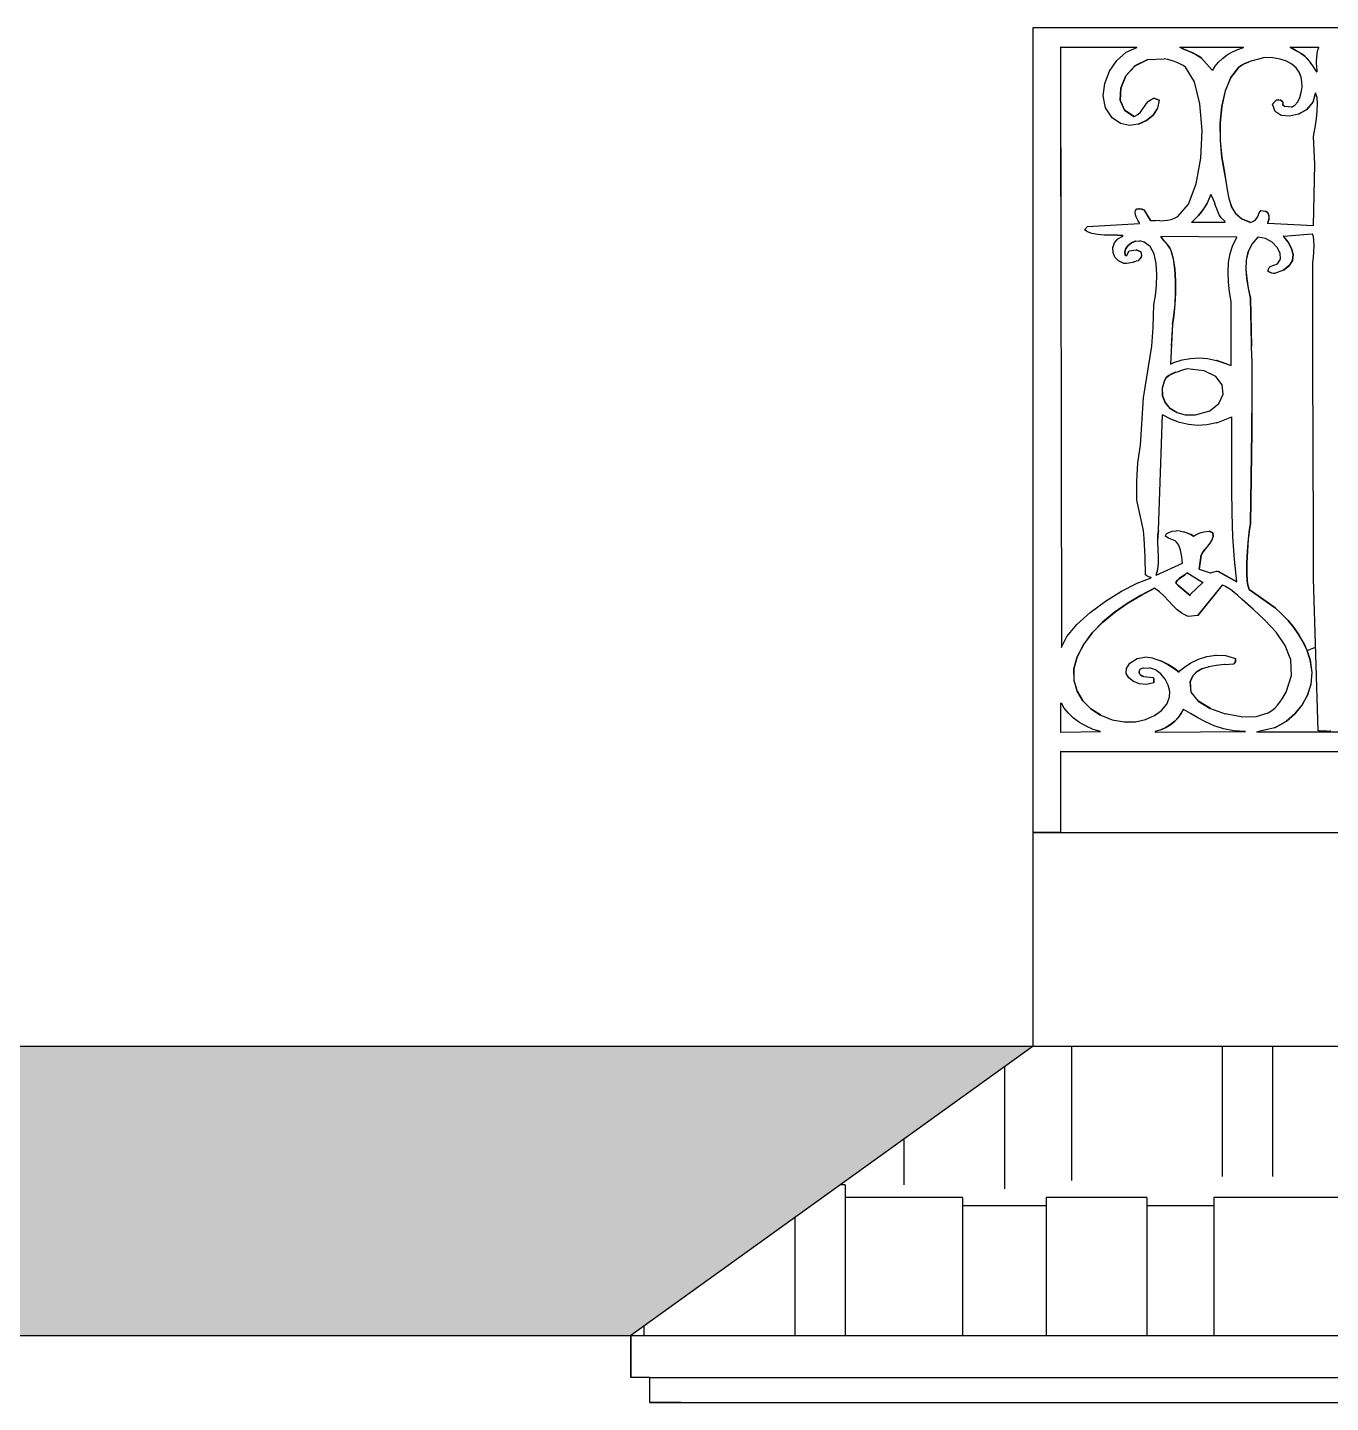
# Model space of a CAD drawing. Header units: inches. Extents: x 3672 to 10975, y -27382 to -746.
# Drawn here: x 4827.33 to 4866.19, y -27015.6 to -26974.6 of the extents above; entities that cross this region are included whole.
import ezdxf

# ---------------------------------------------------------------- set-up
doc = ezdxf.new("R2010")
doc.units = ezdxf.units.IN
doc.header["$LTSCALE"] = 17
doc.header["$MEASUREMENT"] = 0
doc.layers.add('25 BOT BAR', color=12, linetype='Continuous', lineweight=25)
pattern_1 = [(180, (-10473.291, -5697.4846), (-12.75, -6), [3, -2.5, 3.5, -1.5, 4.5, -2]), (180, (-10476.291, -5697.7346), (-12.75, -6), [2.5, -9.5, 2, -3]), (180, (-10482.291, -5697.1096), (-12.75, -6), [1.5, -15.5]), (270, (-10473.291, -5697.4846), (4.25, -6), [5.75, -18.25]), (270, (-10476.291, -5697.4846), (4.25, -6), [5.625, -18.375]), (270, (-10478.791, -5697.4846), (4.25, -6), [5.25, -18.75]), (270, (-10482.291, -5697.1096), (4.25, -6), [5.75, -18.25]), (270, (-10483.791, -5697.1096), (4.25, -6), [5.75, -18.25]), (270, (-10488.291, -5697.4846), (4.25, -6), [5.5, -18.5])]

# ---------------------------------------------------------------- blocks, each defined once
blk = doc.blocks.new('A$Ce488fd43')
for p, q in [((0, 24), (58.463, 24)), ((0, 0), (0, 24)), ((0.821, 23.414), (0.817, 23.414)), ((0.817, 23.414), (0.817, 23.407)), ((0.821, 23.407), (0.817, 23.407)), ((0.817, 23.407), (0.838, 5.511)), ((0.821, 23.414), (3.086, 23.414)), ((0.821, 23.407), (0.821, 23.414)), ((3.086, 23.407), (0.821, 23.407)), ((0.832, 14.5), (0.821, 23.407)), ((2.774, 23.263), (3.086, 23.4)), ((3.086, 23.407), (3.086, 23.414)), ((3.086, 23.4), (3.086, 23.407)), ((4.373, 23.414), (4.388, 23.407)), ((4.377, 23.414), (4.373, 23.414)), ((4.392, 23.407), (4.377, 23.414)), ((4.377, 23.414), (6.274, 23.414)), ((4.392, 23.407), (4.388, 23.407)), ((4.388, 23.407), (4.466, 23.368)), ((4.47, 23.368), (4.392, 23.407)), ((6.274, 23.407), (4.392, 23.407)), ((6.107, 23.349), (6.274, 23.4)), ((6.274, 23.407), (6.274, 23.414)), ((6.274, 23.4), (6.274, 23.407)), ((7.664, 23.414), (7.85, 23.309)), ((7.668, 23.414), (7.664, 23.414)), ((7.681, 23.407), (7.668, 23.414)), ((7.668, 23.414), (8.522, 23.414)), ((8.519, 23.407), (7.681, 23.407)), ((7.854, 23.309), (7.681, 23.407)), ((8.487, 23.329), (8.519, 23.407)), ((8.519, 23.407), (8.522, 23.414)), ((2.278, 22.697), (2.498, 23.018)), ((2.498, 23.018), (2.774, 23.263)), ((3.418, 23.047), (3.033, 22.859)), ((3.037, 22.859), (3.422, 23.047)), ((3.422, 23.047), (3.418, 23.047)), ((3.422, 23.047), (3.903, 23.063)), ((4.012, 23.042), (3.903, 23.063)), ((4.117, 23.017), (4.012, 23.042)), ((4.216, 22.986), (4.117, 23.017)), ((4.309, 22.951), (4.216, 22.986)), ((4.466, 23.368), (4.562, 23.326)), ((4.47, 23.368), (4.466, 23.368)), ((4.566, 23.326), (4.47, 23.368)), ((4.562, 23.326), (4.659, 23.286)), ((4.566, 23.326), (4.562, 23.326)), ((4.663, 23.286), (4.566, 23.326)), ((4.659, 23.286), (4.755, 23.244)), ((4.663, 23.286), (4.659, 23.286)), ((4.759, 23.244), (4.663, 23.286)), ((4.755, 23.244), (4.847, 23.2)), ((4.759, 23.244), (4.755, 23.244)), ((4.851, 23.2), (4.759, 23.244)), ((4.847, 23.2), (4.932, 23.15)), ((4.851, 23.2), (4.847, 23.2)), ((4.936, 23.15), (4.851, 23.2)), ((4.932, 23.15), (5.007, 23.092)), ((4.936, 23.15), (4.932, 23.15)), ((5.011, 23.092), (4.936, 23.15)), ((5.007, 23.092), (5.334, 22.726)), ((5.011, 23.092), (5.007, 23.092)), ((5.338, 22.726), (5.011, 23.092)), ((5.424, 22.847), (5.523, 22.966)), ((5.523, 22.966), (5.646, 23.08)), ((5.646, 23.08), (5.788, 23.185)), ((5.788, 23.185), (5.943, 23.276)), ((5.943, 23.276), (6.107, 23.349)), ((6.414, 22.97), (6.311, 22.929)), ((6.315, 22.929), (6.418, 22.97)), ((6.418, 22.97), (6.414, 22.97)), ((6.523, 23.004), (6.418, 22.97)), ((6.527, 23.004), (6.523, 23.004)), ((6.761, 23.069), (6.527, 23.004)), ((6.765, 23.069), (6.761, 23.069)), ((6.887, 23.107), (6.765, 23.069)), ((7.143, 23.098), (6.887, 23.107)), ((7.367, 23.061), (7.143, 23.098)), ((7.557, 22.998), (7.367, 23.061)), ((7.714, 22.911), (7.557, 22.998)), ((7.85, 23.309), (7.989, 23.222)), ((7.854, 23.309), (7.85, 23.309)), ((7.993, 23.222), (7.854, 23.309)), ((7.989, 23.222), (8.096, 23.141)), ((7.993, 23.222), (7.989, 23.222)), ((8.1, 23.141), (7.993, 23.222)), ((8.096, 23.141), (8.182, 23.057)), ((8.1, 23.141), (8.096, 23.141)), ((8.186, 23.057), (8.1, 23.141)), ((8.182, 23.057), (8.263, 22.957)), ((8.186, 23.057), (8.182, 23.057)), ((8.267, 22.957), (8.186, 23.057)), ((8.451, 22.998), (8.455, 23.116)), ((8.453, 22.881), (8.451, 22.998)), ((8.455, 23.116), (8.466, 23.228)), ((8.466, 23.228), (8.487, 23.329)), ((2.134, 22.334), (2.278, 22.697)), ((2.759, 22.555), (2.608, 22.195)), ((2.612, 22.195), (2.763, 22.555)), ((3.033, 22.859), (2.759, 22.555)), ((2.763, 22.555), (2.759, 22.555)), ((2.763, 22.555), (3.037, 22.859)), ((3.037, 22.859), (3.033, 22.859)), ((4.394, 22.911), (4.309, 22.951)), ((4.471, 22.865), (4.394, 22.911)), ((4.537, 22.814), (4.471, 22.865)), ((4.809, 22.381), (4.537, 22.814)), ((5.338, 22.726), (5.334, 22.726)), ((5.354, 22.726), (5.338, 22.726)), ((5.354, 22.726), (5.424, 22.847)), ((6.131, 22.814), (5.893, 22.51)), ((5.897, 22.51), (6.135, 22.814)), ((6.217, 22.879), (6.131, 22.814)), ((6.135, 22.814), (6.131, 22.814)), ((6.135, 22.814), (6.221, 22.879)), ((6.311, 22.929), (6.217, 22.879)), ((6.221, 22.879), (6.217, 22.879)), ((6.221, 22.879), (6.315, 22.929)), ((6.315, 22.929), (6.311, 22.929)), ((7.839, 22.801), (7.714, 22.911)), ((7.931, 22.671), (7.839, 22.801)), ((7.991, 22.521), (7.931, 22.671)), ((8.263, 22.957), (8.351, 22.831)), ((8.267, 22.957), (8.263, 22.957)), ((8.355, 22.831), (8.267, 22.957)), ((8.351, 22.831), (8.461, 22.668)), ((8.355, 22.831), (8.351, 22.831)), ((8.46, 22.674), (8.355, 22.831)), ((8.453, 22.881), (8.46, 22.674)), ((8.461, 22.668), (8.46, 22.674)), ((2.085, 21.959), (2.134, 22.334)), ((2.608, 22.195), (2.591, 21.835)), ((2.595, 21.835), (2.612, 22.195)), ((2.612, 22.195), (2.608, 22.195)), ((4.973, 21.722), (4.809, 22.381)), ((5.893, 22.51), (5.726, 22.111)), ((5.73, 22.111), (5.897, 22.51)), ((5.897, 22.51), (5.893, 22.51)), ((8.016, 22.377), (7.991, 22.521)), ((7.996, 22.065), (8.017, 22.222)), ((8.017, 22.222), (8.016, 22.377)), ((2.151, 21.606), (2.085, 21.959)), ((2.591, 21.835), (2.719, 21.534)), ((2.595, 21.835), (2.591, 21.835)), ((2.723, 21.534), (2.595, 21.835)), ((3.371, 21.729), (3.441, 21.804)), ((3.441, 21.804), (3.535, 21.863)), ((3.535, 21.863), (3.597, 21.892)), ((3.601, 21.892), (3.597, 21.892)), ((3.597, 21.892), (3.599, 21.891)), ((3.601, 21.892), (3.599, 21.891)), ((3.599, 21.891), (3.76, 21.833)), ((3.76, 21.833), (3.601, 21.892)), ((3.76, 21.833), (3.708, 21.598)), ((3.712, 21.598), (3.764, 21.833)), ((3.764, 21.833), (3.76, 21.833)), ((5.726, 22.111), (5.622, 21.646)), ((5.626, 21.646), (5.73, 22.111)), ((5.73, 22.111), (5.726, 22.111)), ((7.132, 21.716), (7.255, 21.848)), ((7.259, 21.848), (7.255, 21.848)), ((7.259, 21.848), (7.317, 21.844)), ((7.321, 21.844), (7.317, 21.844)), ((7.321, 21.844), (7.367, 21.834)), ((7.367, 21.834), (7.405, 21.818)), ((7.371, 21.834), (7.367, 21.834)), ((7.409, 21.818), (7.371, 21.834)), ((7.405, 21.818), (7.43, 21.797)), ((7.409, 21.818), (7.405, 21.818)), ((7.434, 21.797), (7.409, 21.818)), ((7.43, 21.797), (7.444, 21.771)), ((7.434, 21.797), (7.43, 21.797)), ((7.448, 21.771), (7.434, 21.797)), ((7.447, 21.739), (7.439, 21.702)), ((7.443, 21.702), (7.451, 21.739)), ((7.444, 21.771), (7.447, 21.739)), ((7.448, 21.771), (7.444, 21.771)), ((7.451, 21.739), (7.447, 21.739)), ((7.451, 21.739), (7.448, 21.771)), ((7.807, 21.689), (7.89, 21.788)), ((7.89, 21.788), (7.954, 21.917)), ((7.954, 21.917), (7.996, 22.065)), ((8.341, 21.774), (8.158, 21.56)), ((8.162, 21.56), (8.345, 21.774)), ((8.42, 22.053), (8.341, 21.774)), ((8.345, 21.774), (8.341, 21.774)), ((8.345, 21.774), (8.422, 22.046)), ((8.422, 22.046), (8.42, 22.053)), ((8.465, 21.909), (8.422, 22.046)), ((8.479, 21.722), (8.465, 21.909)), ((2.35, 21.306), (2.151, 21.606)), ((2.719, 21.534), (3.004, 21.35)), ((2.723, 21.534), (2.719, 21.534)), ((3.006, 21.351), (2.723, 21.534)), ((3.004, 21.35), (3.006, 21.351)), ((3.006, 21.351), (3.116, 21.407)), ((3.116, 21.407), (3.198, 21.479)), ((3.198, 21.479), (3.261, 21.561)), ((3.261, 21.561), (3.315, 21.647)), ((3.315, 21.647), (3.371, 21.729)), ((3.573, 21.389), (3.374, 21.223)), ((3.378, 21.223), (3.577, 21.389)), ((3.708, 21.598), (3.573, 21.389)), ((3.577, 21.389), (3.573, 21.389)), ((3.577, 21.389), (3.712, 21.598)), ((3.712, 21.598), (3.708, 21.598)), ((5.034, 20.933), (4.973, 21.722)), ((5.622, 21.646), (5.575, 21.143)), ((5.579, 21.143), (5.626, 21.646)), ((5.626, 21.646), (5.622, 21.646)), ((7.213, 21.497), (7.132, 21.716)), ((7.398, 21.38), (7.213, 21.497)), ((7.645, 21.356), (7.398, 21.38)), ((7.439, 21.702), (7.5, 21.643)), ((7.443, 21.702), (7.439, 21.702)), ((7.504, 21.643), (7.443, 21.702)), ((7.504, 21.643), (7.5, 21.643)), ((7.705, 21.628), (7.504, 21.643)), ((7.648, 21.356), (7.645, 21.356)), ((7.912, 21.418), (7.648, 21.356)), ((7.705, 21.628), (7.807, 21.689)), ((8.158, 21.56), (7.912, 21.418)), ((7.916, 21.418), (7.912, 21.418)), ((7.916, 21.418), (8.162, 21.56)), ((8.162, 21.56), (8.158, 21.56)), ((8.446, 21.288), (8.471, 21.509)), ((8.471, 21.509), (8.479, 21.722)), ((2.6, 21.141), (2.35, 21.306)), ((2.867, 21.083), (2.6, 21.141)), ((2.871, 21.083), (2.867, 21.083)), ((2.87, 21.083), (2.871, 21.083)), ((3.132, 21.115), (2.871, 21.083)), ((3.374, 21.223), (3.132, 21.115)), ((3.136, 21.115), (3.132, 21.115)), ((3.136, 21.115), (3.378, 21.223)), ((3.378, 21.223), (3.374, 21.223)), ((4.994, 20.107), (5.034, 20.933)), ((5.575, 21.143), (5.578, 20.629)), ((5.579, 21.143), (5.575, 21.143)), ((5.582, 20.629), (5.579, 21.143)), ((8.358, 20.75), (8.415, 21.076)), ((8.415, 21.076), (8.446, 21.288)), ((5.578, 20.629), (5.622, 20.132)), ((5.582, 20.629), (5.578, 20.629)), ((5.626, 20.132), (5.582, 20.629)), ((8.399, 19.93), (8.358, 20.75)), ((4.858, 19.341), (4.994, 20.107)), ((5.622, 20.132), (5.702, 19.682)), ((5.626, 20.132), (5.622, 20.132)), ((5.706, 19.682), (5.626, 20.132)), ((5.702, 19.682), (5.749, 19.423)), ((5.706, 19.682), (5.702, 19.682)), ((5.753, 19.423), (5.706, 19.682)), ((8.358, 18.086), (8.399, 19.93)), ((4.63, 18.728), (4.858, 19.341)), ((5.749, 19.423), (5.788, 19.159)), ((5.753, 19.423), (5.749, 19.423)), ((5.792, 19.159), (5.753, 19.423)), ((5.181, 18.747), (5.245, 18.88)), ((5.241, 18.88), (5.207, 18.809)), ((5.269, 18.956), (5.241, 18.88)), ((5.245, 18.88), (5.241, 18.88)), ((5.245, 18.88), (5.295, 19.019)), ((5.293, 19.023), (5.269, 18.956)), ((5.295, 19.019), (5.269, 18.956)), ((5.295, 19.019), (5.293, 19.023)), ((5.361, 18.909), (5.295, 19.019)), ((5.41, 18.789), (5.361, 18.909)), ((5.788, 19.159), (5.837, 18.901)), ((5.792, 19.159), (5.788, 19.159)), ((5.841, 18.901), (5.792, 19.159)), ((5.837, 18.901), (5.913, 18.662)), ((5.841, 18.901), (5.837, 18.901)), ((5.917, 18.662), (5.841, 18.901)), ((3.041, 18.48), (3.052, 18.541)), ((3.048, 18.417), (3.041, 18.48)), ((3.052, 18.541), (3.086, 18.598)), ((3.086, 18.598), (3.11, 18.598)), ((3.11, 18.598), (3.153, 18.597)), ((3.157, 18.597), (3.153, 18.597)), ((3.157, 18.597), (3.189, 18.594)), ((3.193, 18.594), (3.189, 18.594)), ((3.193, 18.594), (3.217, 18.59)), ((3.221, 18.59), (3.217, 18.59)), ((3.221, 18.59), (3.241, 18.584)), ((3.244, 18.584), (3.241, 18.584)), ((3.244, 18.584), (3.262, 18.576)), ((3.262, 18.576), (3.285, 18.566)), ((3.266, 18.576), (3.262, 18.576)), ((3.289, 18.566), (3.266, 18.576)), ((3.285, 18.566), (3.311, 18.554)), ((3.289, 18.566), (3.285, 18.566)), ((3.315, 18.554), (3.289, 18.566)), ((3.311, 18.554), (3.495, 18.247)), ((3.315, 18.554), (3.311, 18.554)), ((3.499, 18.247), (3.315, 18.554)), ((4.312, 18.364), (4.63, 18.728)), ((5.017, 18.508), (4.925, 18.397)), ((4.929, 18.397), (5.021, 18.508)), ((5.102, 18.624), (5.017, 18.508)), ((5.021, 18.508), (5.017, 18.508)), ((5.021, 18.508), (5.106, 18.624)), ((5.177, 18.747), (5.102, 18.624)), ((5.106, 18.624), (5.102, 18.624)), ((5.106, 18.624), (5.181, 18.747)), ((5.207, 18.809), (5.177, 18.747)), ((5.181, 18.747), (5.177, 18.747)), ((5.207, 18.809), (5.181, 18.747)), ((5.451, 18.666), (5.41, 18.789)), ((5.491, 18.545), (5.451, 18.666)), ((5.54, 18.43), (5.491, 18.545)), ((5.913, 18.662), (6.034, 18.455)), ((5.917, 18.662), (5.913, 18.662)), ((6.038, 18.455), (5.917, 18.662)), ((6.034, 18.455), (6.217, 18.293)), ((6.038, 18.455), (6.034, 18.455)), ((6.221, 18.293), (6.038, 18.455)), ((6.716, 18.418), (6.743, 18.477)), ((6.743, 18.477), (6.785, 18.54)), ((6.789, 18.54), (6.785, 18.54)), ((6.789, 18.54), (6.928, 18.525)), ((6.928, 18.525), (6.979, 18.49)), ((6.932, 18.525), (6.928, 18.525)), ((6.983, 18.49), (6.932, 18.525)), ((6.979, 18.49), (7.011, 18.445)), ((6.983, 18.49), (6.979, 18.49)), ((7.015, 18.445), (6.983, 18.49)), ((1.533, 17.969), (1.614, 18.071)), ((1.614, 18.071), (3.168, 18.159)), ((3.069, 18.354), (3.048, 18.417)), ((3.099, 18.292), (3.069, 18.354)), ((3.133, 18.231), (3.099, 18.292)), ((3.168, 18.174), (3.133, 18.231)), ((3.168, 18.159), (3.168, 18.174)), ((3.499, 18.247), (3.495, 18.247)), ((3.499, 18.247), (3.644, 18.241)), ((3.648, 18.241), (3.644, 18.241)), ((3.777, 18.24), (3.648, 18.241)), ((3.777, 18.24), (3.897, 18.244)), ((3.897, 18.244), (4.008, 18.256)), ((4.008, 18.256), (4.112, 18.279)), ((4.112, 18.279), (4.212, 18.314)), ((4.212, 18.314), (4.312, 18.364)), ((4.825, 18.291), (4.721, 18.188)), ((4.725, 18.188), (4.721, 18.188)), ((4.725, 18.188), (4.829, 18.291)), ((5.722, 18.188), (4.725, 18.188)), ((4.925, 18.397), (4.825, 18.291)), ((4.829, 18.291), (4.825, 18.291)), ((4.829, 18.291), (4.929, 18.397)), ((4.929, 18.397), (4.925, 18.397)), ((5.607, 18.324), (5.54, 18.43)), ((5.702, 18.232), (5.607, 18.324)), ((5.722, 18.188), (5.702, 18.232)), ((6.217, 18.293), (6.478, 18.188)), ((6.221, 18.293), (6.217, 18.293)), ((6.48, 18.189), (6.221, 18.293)), ((6.478, 18.188), (6.48, 18.189)), ((6.48, 18.189), (6.573, 18.225)), ((6.573, 18.225), (6.634, 18.267)), ((6.634, 18.267), (6.672, 18.313)), ((6.672, 18.313), (6.696, 18.364)), ((6.696, 18.364), (6.716, 18.418)), ((7.008, 18.214), (6.989, 18.159)), ((6.993, 18.159), (6.989, 18.159)), ((6.993, 18.159), (7.012, 18.214)), ((8.358, 18.086), (6.993, 18.159)), ((7.023, 18.273), (7.008, 18.214)), ((7.012, 18.214), (7.008, 18.214)), ((7.011, 18.445), (7.027, 18.391)), ((7.015, 18.445), (7.011, 18.445)), ((7.012, 18.214), (7.027, 18.273)), ((7.031, 18.391), (7.015, 18.445)), ((7.03, 18.333), (7.023, 18.273)), ((7.027, 18.273), (7.023, 18.273)), ((7.027, 18.391), (7.03, 18.333)), ((7.031, 18.391), (7.027, 18.391)), ((7.027, 18.273), (7.034, 18.333)), ((7.034, 18.333), (7.03, 18.333)), ((7.034, 18.333), (7.031, 18.391)), ((1.615, 17.904), (1.533, 17.969)), ((1.749, 17.859), (1.615, 17.904)), ((1.92, 17.829), (1.749, 17.859)), ((2.113, 17.812), (1.92, 17.829)), ((2.314, 17.805), (2.113, 17.812)), ((2.507, 17.805), (2.314, 17.805)), ((2.419, 17.578), (2.52, 17.696)), ((2.511, 17.805), (2.507, 17.805)), ((2.511, 17.805), (2.677, 17.808)), ((2.52, 17.696), (2.677, 17.778)), ((2.677, 17.778), (2.677, 17.808)), ((3.049, 17.626), (3.175, 17.637)), ((3.311, 17.603), (3.175, 17.637)), ((3.801, 17.764), (3.843, 17.707)), ((3.805, 17.764), (3.801, 17.764)), ((3.847, 17.707), (3.805, 17.764)), ((6.07, 17.749), (3.805, 17.764)), ((3.843, 17.707), (3.89, 17.652)), ((3.847, 17.707), (3.843, 17.707)), ((3.894, 17.652), (3.847, 17.707)), ((3.89, 17.652), (3.939, 17.598)), ((3.894, 17.652), (3.89, 17.652)), ((3.943, 17.598), (3.894, 17.652)), ((5.951, 17.514), (6.07, 17.735)), ((6.07, 17.735), (6.07, 17.749)), ((6.703, 17.749), (6.524, 17.542)), ((6.528, 17.542), (6.707, 17.749)), ((6.707, 17.749), (6.703, 17.749)), ((6.928, 17.708), (6.707, 17.749)), ((7.126, 17.597), (6.928, 17.708)), ((7.463, 17.778), (7.459, 17.778)), ((7.459, 17.778), (7.602, 17.597)), ((7.463, 17.778), (8.318, 17.852)), ((7.606, 17.597), (7.463, 17.778)), ((8.356, 17.777), (8.318, 17.852)), ((8.374, 17.649), (8.356, 17.777)), ((8.375, 17.487), (8.374, 17.649)), ((2.373, 17.438), (2.419, 17.578)), ((2.38, 17.292), (2.373, 17.438)), ((2.438, 17.153), (2.38, 17.292)), ((2.762, 17.411), (2.729, 17.309)), ((2.729, 17.309), (2.738, 17.208)), ((2.733, 17.309), (2.729, 17.309)), ((2.733, 17.309), (2.766, 17.411)), ((2.742, 17.208), (2.733, 17.309)), ((2.831, 17.504), (2.762, 17.411)), ((2.766, 17.411), (2.762, 17.411)), ((2.766, 17.411), (2.835, 17.504)), ((2.78, 17.194), (2.861, 17.339)), ((2.928, 17.578), (2.831, 17.504)), ((2.835, 17.504), (2.831, 17.504)), ((2.835, 17.504), (2.932, 17.578)), ((2.861, 17.339), (3.065, 17.369)), ((3.045, 17.626), (2.928, 17.578)), ((2.932, 17.578), (2.928, 17.578)), ((2.932, 17.578), (3.049, 17.626)), ((3.049, 17.626), (3.045, 17.626)), ((3.065, 17.369), (3.209, 17.31)), ((3.069, 17.369), (3.065, 17.369)), ((3.212, 17.31), (3.069, 17.369)), ((3.209, 17.31), (3.224, 17.258)), ((3.212, 17.31), (3.209, 17.31)), ((3.228, 17.258), (3.212, 17.31)), ((3.224, 17.258), (3.23, 17.215)), ((3.228, 17.258), (3.224, 17.258)), ((3.234, 17.215), (3.228, 17.258)), ((3.491, 17.472), (3.311, 17.603)), ((3.607, 17.248), (3.491, 17.472)), ((3.669, 16.96), (3.607, 17.248)), ((3.939, 17.598), (3.989, 17.542)), ((3.943, 17.598), (3.939, 17.598)), ((3.992, 17.542), (3.943, 17.598)), ((3.989, 17.542), (4.035, 17.483)), ((3.992, 17.542), (3.989, 17.542)), ((4.039, 17.483), (3.992, 17.542)), ((4.035, 17.483), (4.075, 17.421)), ((4.039, 17.483), (4.035, 17.483)), ((4.079, 17.421), (4.039, 17.483)), ((4.075, 17.421), (4.108, 17.354)), ((4.079, 17.421), (4.075, 17.421)), ((4.112, 17.354), (4.079, 17.421)), ((4.108, 17.354), (4.176, 17.105)), ((4.112, 17.354), (4.108, 17.354)), ((4.18, 17.105), (4.112, 17.354)), ((5.827, 16.989), (5.872, 17.263)), ((5.872, 17.263), (5.951, 17.514)), ((6.411, 17.311), (6.354, 17.059)), ((6.358, 17.059), (6.415, 17.311)), ((6.524, 17.542), (6.411, 17.311)), ((6.415, 17.311), (6.411, 17.311)), ((6.415, 17.311), (6.528, 17.542)), ((6.528, 17.542), (6.524, 17.542)), ((7.278, 17.442), (7.126, 17.597)), ((7.368, 17.267), (7.278, 17.442)), ((7.375, 17.097), (7.368, 17.267)), ((7.606, 17.597), (7.602, 17.597)), ((7.602, 17.597), (7.702, 17.412)), ((7.706, 17.412), (7.606, 17.597)), ((7.706, 17.412), (7.702, 17.412)), ((7.702, 17.412), (7.748, 17.229)), ((7.752, 17.229), (7.706, 17.412)), ((7.748, 17.229), (7.73, 17.056)), ((7.734, 17.056), (7.752, 17.229)), ((7.752, 17.229), (7.748, 17.229)), ((8.355, 17.139), (8.367, 17.311)), ((8.367, 17.311), (8.375, 17.487)), ((2.545, 17.038), (2.438, 17.153)), ((2.698, 16.959), (2.545, 17.038)), ((2.702, 16.959), (2.698, 16.959)), ((2.782, 16.963), (2.702, 16.959)), ((2.742, 17.208), (2.738, 17.208)), ((2.78, 17.194), (2.742, 17.208)), ((2.742, 17.208), (2.779, 17.193)), ((2.779, 17.193), (2.78, 17.194)), ((2.786, 16.963), (2.782, 16.963)), ((2.851, 16.971), (2.786, 16.963)), ((2.855, 16.971), (2.851, 16.971)), ((2.91, 16.983), (2.855, 16.971)), ((2.914, 16.983), (2.91, 16.983)), ((2.962, 16.997), (2.914, 16.983)), ((2.966, 16.997), (2.962, 16.997)), ((3.012, 17.013), (2.966, 16.997)), ((3.016, 17.013), (3.012, 17.013)), ((3.066, 17.03), (3.016, 17.013)), ((3.07, 17.03), (3.066, 17.03)), ((3.127, 17.047), (3.07, 17.03)), ((3.164, 17.082), (3.127, 17.047)), ((3.131, 17.047), (3.127, 17.047)), ((3.131, 17.047), (3.168, 17.082)), ((3.194, 17.115), (3.164, 17.082)), ((3.168, 17.082), (3.164, 17.082)), ((3.168, 17.082), (3.198, 17.115)), ((3.215, 17.146), (3.194, 17.115)), ((3.198, 17.115), (3.194, 17.115)), ((3.198, 17.115), (3.219, 17.146)), ((3.227, 17.179), (3.215, 17.146)), ((3.219, 17.146), (3.215, 17.146)), ((3.219, 17.146), (3.231, 17.179)), ((3.23, 17.215), (3.227, 17.179)), ((3.231, 17.179), (3.227, 17.179)), ((3.234, 17.215), (3.23, 17.215)), ((3.231, 17.179), (3.234, 17.215)), ((3.689, 16.636), (3.669, 16.96)), ((4.176, 17.105), (4.22, 16.797)), ((4.18, 17.105), (4.176, 17.105)), ((4.224, 16.797), (4.18, 17.105)), ((5.812, 16.702), (5.827, 16.989)), ((6.354, 17.059), (6.343, 16.791)), ((6.347, 16.791), (6.358, 17.059)), ((6.358, 17.059), (6.354, 17.059)), ((7.022, 16.804), (7.03, 16.821)), ((7.03, 16.821), (7.041, 16.836)), ((7.041, 16.836), (7.054, 16.852)), ((7.054, 16.852), (7.071, 16.871)), ((7.071, 16.871), (7.282, 16.957)), ((7.282, 16.957), (7.375, 17.097)), ((7.638, 16.9), (7.463, 16.768)), ((7.467, 16.768), (7.642, 16.9)), ((7.73, 17.056), (7.638, 16.9)), ((7.642, 16.9), (7.638, 16.9)), ((7.642, 16.9), (7.734, 17.056)), ((7.734, 17.056), (7.73, 17.056)), ((8.338, 16.885), (8.343, 16.991)), ((8.338, 14.031), (8.338, 16.885)), ((8.343, 16.991), (8.355, 17.139)), ((3.676, 16.306), (3.689, 16.636)), ((4.22, 16.797), (4.241, 16.451)), ((4.224, 16.797), (4.22, 16.797)), ((4.245, 16.451), (4.224, 16.797)), ((4.241, 16.451), (4.242, 16.09)), ((4.245, 16.451), (4.241, 16.451)), ((4.246, 16.09), (4.245, 16.451)), ((5.824, 16.408), (5.812, 16.702)), ((5.856, 16.115), (5.824, 16.408)), ((6.347, 16.791), (6.343, 16.791)), ((6.343, 16.791), (6.367, 16.512)), ((6.371, 16.512), (6.347, 16.791)), ((6.371, 16.512), (6.367, 16.512)), ((6.367, 16.512), (6.415, 16.225)), ((6.419, 16.225), (6.371, 16.512)), ((7.01, 16.724), (7.012, 16.758)), ((7.034, 16.711), (7.01, 16.724)), ((7.012, 16.758), (7.016, 16.783)), ((7.016, 16.783), (7.022, 16.804)), ((7.054, 16.699), (7.034, 16.711)), ((7.074, 16.69), (7.054, 16.699)), ((7.096, 16.682), (7.074, 16.69)), ((7.121, 16.676), (7.096, 16.682)), ((7.153, 16.67), (7.121, 16.676)), ((7.194, 16.666), (7.153, 16.67)), ((7.198, 16.666), (7.194, 16.666)), ((7.463, 16.768), (7.198, 16.666)), ((7.467, 16.768), (7.463, 16.768)), ((3.597, 15.744), (3.642, 15.999)), ((3.642, 15.999), (3.676, 16.306)), ((4.242, 16.09), (4.226, 15.737)), ((4.23, 15.737), (4.246, 16.09)), ((4.246, 16.09), (4.242, 16.09)), ((5.906, 15.831), (5.856, 16.115)), ((6.415, 16.225), (6.478, 15.934)), ((6.419, 16.225), (6.415, 16.225)), ((6.482, 15.934), (6.419, 16.225)), ((3.576, 15.056), (3.597, 15.744)), ((4.226, 15.737), (4.194, 15.414)), ((4.198, 15.414), (4.23, 15.737)), ((4.23, 15.737), (4.226, 15.737)), ((5.906, 13.921), (5.906, 15.831)), ((6.478, 15.934), (6.508, 14.5)), ((6.482, 15.934), (6.478, 15.934)), ((6.519, 14.135), (6.482, 15.934)), ((4.194, 15.414), (4.149, 15.143)), ((4.153, 15.143), (4.198, 15.414)), ((4.198, 15.414), (4.194, 15.414)), ((3.538, 14.5), (3.576, 15.056)), ((4.153, 15.143), (4.095, 13.966)), ((4.149, 15.143), (4.117, 14.5)), ((4.153, 15.143), (4.149, 15.143)), ((3.284, 12.962), (3.538, 14.5)), ((4.095, 13.966), (4.192, 14.008)), ((4.192, 14.008), (4.441, 14.087)), ((4.441, 14.087), (4.688, 14.135)), ((4.688, 14.135), (4.938, 14.149)), ((4.942, 14.149), (4.938, 14.149)), ((4.942, 14.149), (4.94, 14.149)), ((4.942, 14.149), (5.197, 14.128)), ((5.201, 14.128), (5.197, 14.128)), ((5.201, 14.128), (5.468, 14.07)), ((5.472, 14.07), (5.468, 14.07)), ((5.757, 13.974), (5.472, 14.07)), ((5.472, 14.07), (5.906, 13.921)), ((5.756, 13.972), (5.757, 13.974)), ((6.519, 14.135), (6.519, 11.952)), ((8.358, 8.878), (8.338, 14.031)), ((3.968, 13.565), (3.917, 13.489)), ((3.921, 13.489), (3.972, 13.565)), ((4.044, 13.626), (3.968, 13.565)), ((3.972, 13.565), (3.968, 13.565)), ((3.972, 13.565), (4.048, 13.626)), ((4.138, 13.677), (4.044, 13.626)), ((4.048, 13.626), (4.044, 13.626)), ((4.048, 13.626), (4.142, 13.677)), ((4.245, 13.72), (4.138, 13.677)), ((4.142, 13.677), (4.138, 13.677)), ((4.142, 13.677), (4.249, 13.72)), ((4.249, 13.72), (4.245, 13.72)), ((4.249, 13.72), (4.297, 13.737)), ((4.297, 13.737), (4.301, 13.737)), ((4.301, 13.737), (4.36, 13.757)), ((4.364, 13.757), (4.36, 13.757)), ((4.478, 13.792), (4.364, 13.757)), ((4.482, 13.792), (4.478, 13.792)), ((4.591, 13.826), (4.482, 13.792)), ((5.101, 13.767), (4.591, 13.826)), ((5.449, 13.592), (5.101, 13.767)), ((5.636, 13.344), (5.449, 13.592)), ((3.917, 13.489), (3.849, 13.25)), ((3.849, 13.25), (3.856, 13.021)), ((3.853, 13.25), (3.849, 13.25)), ((3.853, 13.25), (3.921, 13.489)), ((3.86, 13.021), (3.853, 13.25)), ((3.921, 13.489), (3.917, 13.489)), ((5.665, 13.063), (5.636, 13.344)), ((3.202, 11.542), (3.284, 12.962)), ((3.856, 13.021), (3.934, 12.815)), ((3.86, 13.021), (3.856, 13.021)), ((3.938, 12.815), (3.86, 13.021)), ((3.934, 12.815), (4.077, 12.642)), ((3.938, 12.815), (3.934, 12.815)), ((4.081, 12.642), (3.938, 12.815)), ((5.263, 12.574), (5.54, 12.792)), ((5.54, 12.792), (5.665, 13.063)), ((3.737, 9), (3.86, 12.448)), ((3.86, 12.448), (3.856, 12.45)), ((4.107, 12.324), (3.86, 12.448)), ((4.081, 12.642), (4.077, 12.642)), ((4.077, 12.642), (4.278, 12.516)), ((4.282, 12.516), (4.081, 12.642)), ((4.364, 12.226), (4.107, 12.324)), ((4.282, 12.516), (4.278, 12.516)), ((4.282, 12.516), (4.534, 12.448)), ((4.534, 12.448), (4.837, 12.45)), ((4.837, 12.45), (5.263, 12.574)), ((5.475, 12.216), (5.927, 12.389)), ((5.777, 12.331), (5.777, 12.333)), ((5.923, 10.931), (5.927, 12.389)), ((6.523, 11.952), (6.523, 12.5)), ((4.627, 12.161), (4.364, 12.226)), ((4.898, 12.135), (4.627, 12.161)), ((4.902, 12.135), (4.898, 12.135)), ((4.9, 12.135), (4.902, 12.135)), ((5.178, 12.151), (4.902, 12.135)), ((5.182, 12.151), (5.178, 12.151)), ((5.471, 12.216), (5.182, 12.151)), ((5.475, 12.216), (5.471, 12.216)), ((6.519, 11.952), (6.478, 9.215)), ((6.482, 9.215), (6.523, 11.952)), ((6.523, 11.952), (6.519, 11.952)), ((3.12, 11.019), (3.202, 11.542)), ((3.087, 10.468), (3.12, 11.019)), ((5.924, 10.221), (5.923, 10.931)), ((3.092, 9.902), (3.087, 10.468)), ((3.29, 9), (3.092, 9.902)), ((5.933, 9.515), (5.924, 10.221)), ((5.958, 8.817), (5.933, 9.515)), ((6.448, 9.028), (6.415, 8.739)), ((6.419, 8.739), (6.452, 9.028)), ((6.478, 9.215), (6.448, 9.028)), ((6.452, 9.028), (6.448, 9.028)), ((6.452, 9.028), (6.482, 9.215)), ((6.482, 9.215), (6.478, 9.215)), ((3.305, 8.761), (3.29, 9)), ((3.337, 8.207), (3.305, 8.761)), ((3.713, 8.851), (3.71, 8.644)), ((3.71, 8.644), (3.718, 8.435)), ((3.714, 8.644), (3.71, 8.644)), ((3.733, 9), (3.713, 8.851)), ((3.717, 8.851), (3.713, 8.851)), ((3.714, 8.644), (3.717, 8.851)), ((3.722, 8.435), (3.714, 8.644)), ((3.717, 8.851), (3.737, 9)), ((3.944, 8.834), (3.951, 8.858)), ((3.984, 8.801), (3.944, 8.834)), ((3.951, 8.858), (3.958, 8.877)), ((3.958, 8.877), (3.965, 8.891)), ((3.965, 8.891), (3.974, 8.903)), ((3.974, 8.903), (3.987, 8.914)), ((4.031, 8.775), (3.984, 8.801)), ((3.987, 8.914), (4.003, 8.925)), ((4.003, 8.925), (4.026, 8.937)), ((4.026, 8.937), (4.142, 8.978)), ((4.082, 8.754), (4.031, 8.775)), ((4.134, 8.734), (4.082, 8.754)), ((4.185, 8.714), (4.134, 8.734)), ((4.142, 8.978), (4.261, 8.992)), ((4.232, 8.69), (4.185, 8.714)), ((4.271, 8.658), (4.232, 8.69)), ((4.265, 8.992), (4.261, 8.992)), ((4.261, 8.992), (4.264, 8.992)), ((4.265, 8.992), (4.264, 8.992)), ((4.379, 8.983), (4.265, 8.992)), ((4.322, 8.591), (4.271, 8.658)), ((4.383, 8.983), (4.379, 8.983)), ((4.383, 8.983), (4.494, 8.958)), ((4.498, 8.958), (4.494, 8.958)), ((4.498, 8.958), (4.601, 8.921)), ((4.605, 8.921), (4.601, 8.921)), ((4.601, 8.921), (4.698, 8.878)), ((4.702, 8.878), (4.605, 8.921)), ((4.702, 8.878), (4.698, 8.878)), ((4.698, 8.878), (4.782, 8.834)), ((4.784, 8.835), (4.702, 8.878)), ((4.782, 8.834), (4.784, 8.835)), ((4.784, 8.835), (4.834, 8.867)), ((4.834, 8.867), (4.889, 8.897)), ((4.889, 8.897), (4.948, 8.922)), ((4.948, 8.922), (5.013, 8.944)), ((5.013, 8.944), (5.084, 8.961)), ((5.084, 8.961), (5.164, 8.973)), ((5.164, 8.973), (5.252, 8.98)), ((5.274, 8.624), (5.202, 8.533)), ((5.206, 8.533), (5.278, 8.624)), ((5.252, 8.98), (5.354, 8.937)), ((5.256, 8.98), (5.252, 8.98)), ((5.358, 8.937), (5.256, 8.98)), ((5.331, 8.72), (5.274, 8.624)), ((5.278, 8.624), (5.274, 8.624)), ((5.278, 8.624), (5.335, 8.72)), ((5.362, 8.823), (5.331, 8.72)), ((5.335, 8.72), (5.331, 8.72)), ((5.335, 8.72), (5.365, 8.823)), ((5.354, 8.937), (5.362, 8.823)), ((5.358, 8.937), (5.354, 8.937)), ((5.365, 8.823), (5.358, 8.937)), ((5.365, 8.823), (5.362, 8.823)), ((6.001, 8.134), (5.958, 8.817)), ((6.415, 8.739), (6.386, 8.391)), ((6.39, 8.391), (6.419, 8.739)), ((6.419, 8.739), (6.415, 8.739)), ((8.358, 7.575), (8.358, 8.878)), ((3.352, 7.678), (3.337, 8.207)), ((3.722, 8.435), (3.718, 8.435)), ((3.718, 8.435), (3.728, 8.228)), ((3.732, 8.228), (3.722, 8.435)), ((3.732, 8.228), (3.728, 8.228)), ((3.728, 8.228), (3.728, 8.028)), ((3.732, 8.028), (3.732, 8.228)), ((4.362, 8.509), (4.322, 8.591)), ((4.393, 8.417), (4.362, 8.509)), ((4.416, 8.318), (4.393, 8.417)), ((4.432, 8.218), (4.416, 8.318)), ((4.445, 8.12), (4.432, 8.218)), ((5.007, 8.263), (4.946, 7.853)), ((4.95, 7.853), (5.011, 8.263)), ((5.057, 8.355), (5.007, 8.263)), ((5.011, 8.263), (5.007, 8.263)), ((5.011, 8.263), (5.061, 8.355)), ((5.126, 8.444), (5.057, 8.355)), ((5.061, 8.355), (5.057, 8.355)), ((5.061, 8.355), (5.129, 8.444)), ((5.202, 8.533), (5.126, 8.444)), ((5.129, 8.444), (5.126, 8.444)), ((5.129, 8.444), (5.206, 8.533)), ((5.206, 8.533), (5.202, 8.533)), ((6.386, 8.391), (6.368, 8.026)), ((6.372, 8.026), (6.39, 8.391)), ((6.39, 8.391), (6.386, 8.391)), ((3.708, 7.839), (3.658, 7.663)), ((3.663, 7.665), (4.455, 8.029)), ((3.663, 7.665), (3.712, 7.839)), ((3.728, 8.028), (3.708, 7.839)), ((3.712, 7.839), (3.708, 7.839)), ((3.712, 7.839), (3.732, 8.028)), ((3.732, 8.028), (3.728, 8.028)), ((4.455, 8.029), (4.445, 8.12)), ((4.95, 7.853), (4.946, 7.853)), ((4.95, 7.853), (5.273, 7.736)), ((6.069, 7.475), (6.001, 8.134)), ((6.368, 8.026), (6.366, 7.684)), ((6.372, 8.026), (6.368, 8.026)), ((6.37, 7.684), (6.372, 8.026)), ((2.633, 7.194), (3.1, 7.432)), ((3.1, 7.432), (3.515, 7.59)), ((3.374, 7.661), (3.352, 7.678)), ((3.392, 7.648), (3.374, 7.661)), ((3.408, 7.637), (3.392, 7.648)), ((3.426, 7.627), (3.408, 7.637)), ((3.448, 7.619), (3.426, 7.627)), ((3.477, 7.612), (3.448, 7.619)), ((3.515, 7.604), (3.477, 7.612)), ((3.515, 7.59), (3.515, 7.604)), ((3.658, 7.663), (3.663, 7.665)), ((4.26, 7.472), (4.259, 7.42)), ((4.263, 7.42), (4.259, 7.42)), ((4.259, 7.42), (4.312, 7.37)), ((4.3, 7.524), (4.26, 7.472)), ((4.264, 7.472), (4.26, 7.472)), ((4.263, 7.42), (4.264, 7.472)), ((4.316, 7.37), (4.263, 7.42)), ((4.264, 7.472), (4.304, 7.524)), ((4.366, 7.577), (4.3, 7.524)), ((4.304, 7.524), (4.3, 7.524)), ((4.304, 7.524), (4.37, 7.577)), ((4.443, 7.63), (4.366, 7.577)), ((4.37, 7.577), (4.366, 7.577)), ((4.37, 7.577), (4.447, 7.63)), ((4.518, 7.683), (4.443, 7.63)), ((4.447, 7.63), (4.443, 7.63)), ((4.447, 7.63), (4.522, 7.683)), ((4.578, 7.736), (4.518, 7.683)), ((4.522, 7.683), (4.518, 7.683)), ((4.522, 7.683), (4.58, 7.735)), ((4.58, 7.735), (4.578, 7.736)), ((5.027, 7.458), (4.58, 7.735)), ((4.68, 7.092), (5.068, 7.458)), ((5.027, 7.458), (5.068, 7.458)), ((5.273, 7.736), (5.301, 7.738)), ((5.301, 7.738), (5.328, 7.747)), ((5.328, 7.747), (5.357, 7.76)), ((5.357, 7.76), (5.389, 7.774)), ((5.389, 7.774), (5.425, 7.784)), ((5.425, 7.784), (5.468, 7.788)), ((5.472, 7.788), (5.468, 7.788)), ((5.472, 7.788), (5.518, 7.78)), ((5.522, 7.78), (5.518, 7.78)), ((5.518, 7.78), (6.07, 7.473)), ((6.069, 7.475), (5.522, 7.78)), ((6.07, 7.473), (6.069, 7.475)), ((6.37, 7.684), (6.366, 7.684)), ((6.366, 7.684), (6.387, 7.407)), ((6.391, 7.407), (6.37, 7.684)), ((6.391, 7.407), (6.387, 7.407)), ((6.387, 7.407), (6.437, 7.238)), ((6.441, 7.238), (6.391, 7.407)), ((8.502, 3.037), (8.358, 7.575)), ((2.152, 6.895), (2.633, 7.194)), ((3.203, 7.067), (2.799, 6.826)), ((2.803, 6.826), (3.207, 7.067)), ((3.617, 7.282), (3.203, 7.067)), ((3.207, 7.067), (3.203, 7.067)), ((3.207, 7.067), (3.619, 7.281)), ((3.619, 7.281), (3.617, 7.282)), ((3.768, 7.173), (3.619, 7.281)), ((3.904, 7.045), (3.768, 7.173)), ((4.031, 6.906), (3.904, 7.045)), ((4.316, 7.37), (4.312, 7.37)), ((4.312, 7.37), (4.68, 7.063)), ((4.68, 7.066), (4.316, 7.37)), ((4.68, 7.066), (4.68, 7.092)), ((4.68, 7.063), (4.68, 7.066)), ((5.64, 7.37), (4.905, 6.463)), ((4.909, 6.463), (5.643, 7.369)), ((5.643, 7.369), (5.64, 7.37)), ((5.737, 7.33), (5.643, 7.369)), ((5.831, 7.276), (5.737, 7.33)), ((5.921, 7.214), (5.831, 7.276)), ((6.007, 7.146), (5.921, 7.214)), ((6.088, 7.077), (6.007, 7.146)), ((6.233, 6.946), (6.088, 7.077)), ((6.441, 7.238), (6.437, 7.238)), ((6.437, 7.238), (7.214, 6.697)), ((7.218, 6.697), (6.441, 7.238)), ((1.694, 6.557), (2.152, 6.895)), ((2.799, 6.826), (2.417, 6.559)), ((2.421, 6.559), (2.803, 6.826)), ((2.803, 6.826), (2.799, 6.826)), ((4.159, 6.767), (4.031, 6.906)), ((4.294, 6.636), (4.159, 6.767)), ((4.445, 6.522), (4.294, 6.636)), ((6.561, 6.658), (6.233, 6.946)), ((6.911, 6.333), (6.561, 6.658)), ((7.218, 6.697), (7.214, 6.697)), ((7.214, 6.697), (7.413, 6.508)), ((7.417, 6.508), (7.218, 6.697)), ((0.999, 5.844), (1.297, 6.199)), ((1.297, 6.199), (1.694, 6.557)), ((2.067, 6.267), (1.758, 5.949)), ((1.762, 5.949), (2.071, 6.267)), ((2.417, 6.559), (2.067, 6.267)), ((2.071, 6.267), (2.067, 6.267)), ((2.071, 6.267), (2.421, 6.559)), ((2.421, 6.559), (2.417, 6.559)), ((4.619, 6.433), (4.445, 6.522)), ((4.623, 6.433), (4.619, 6.433)), ((4.905, 6.463), (4.623, 6.433)), ((4.909, 6.463), (4.905, 6.463)), ((7.243, 5.971), (6.911, 6.333)), ((7.417, 6.508), (7.413, 6.508)), ((7.413, 6.508), (7.599, 6.314)), ((7.603, 6.314), (7.417, 6.508)), ((7.599, 6.314), (7.77, 6.11)), ((7.603, 6.314), (7.599, 6.314)), ((7.774, 6.11), (7.603, 6.314)), ((0.842, 5.519), (0.999, 5.844)), ((1.758, 5.949), (1.502, 5.604)), ((1.506, 5.604), (1.762, 5.949)), ((1.762, 5.949), (1.758, 5.949)), ((7.514, 5.573), (7.243, 5.971)), ((7.774, 6.11), (7.77, 6.11)), ((7.77, 6.11), (7.922, 5.895)), ((7.926, 5.895), (7.774, 6.11)), ((7.922, 5.895), (8.056, 5.664)), ((7.926, 5.895), (7.922, 5.895)), ((8.06, 5.664), (7.926, 5.895)), ((0.838, 5.511), (0.842, 5.519)), ((1.502, 5.604), (1.308, 5.233)), ((1.312, 5.233), (1.506, 5.604)), ((1.506, 5.604), (1.502, 5.604)), ((7.682, 5.141), (7.514, 5.573)), ((8.06, 5.664), (8.056, 5.664)), ((8.056, 5.664), (8.168, 5.415)), ((8.06, 5.664), (8.172, 5.415)), ((8.172, 5.415), (8.168, 5.415)), ((8.168, 5.415), (8.256, 5.145)), ((8.17, 5.42), (8.423, 5.523)), ((8.26, 5.145), (8.172, 5.415)), ((1.308, 5.233), (1.211, 4.875)), ((1.215, 4.875), (1.312, 5.233)), ((1.312, 5.233), (1.308, 5.233)), ((2.78, 4.889), (2.882, 5.043)), ((2.882, 5.043), (3.095, 5.182)), ((3.095, 5.182), (3.327, 5.226)), ((3.331, 5.226), (3.327, 5.226)), ((3.331, 5.226), (3.33, 5.226)), ((3.567, 5.196), (3.331, 5.226)), ((3.571, 5.196), (3.567, 5.196)), ((3.571, 5.196), (3.801, 5.113)), ((3.805, 5.113), (3.801, 5.113)), ((3.801, 5.113), (4.018, 5.002)), ((4.022, 5.002), (3.805, 5.113)), ((4.022, 5.002), (4.018, 5.002)), ((4.018, 5.002), (4.206, 4.883)), ((4.21, 4.883), (4.022, 5.002)), ((4.353, 4.808), (4.508, 4.928)), ((4.508, 4.928), (4.702, 5.051)), ((4.702, 5.051), (4.927, 5.161)), ((4.927, 5.161), (5.179, 5.245)), ((5.042, 4.882), (5.229, 4.939)), ((5.179, 5.245), (5.45, 5.287)), ((5.233, 4.939), (5.229, 4.939)), ((5.452, 4.976), (5.233, 4.939)), ((5.454, 5.287), (5.45, 5.287)), ((5.456, 4.976), (5.452, 4.976)), ((5.454, 5.287), (5.736, 5.273)), ((5.706, 5.003), (5.456, 4.976)), ((5.71, 5.003), (5.706, 5.003)), ((5.71, 5.003), (5.988, 5.028)), ((5.739, 5.273), (5.736, 5.273)), ((5.739, 5.273), (6.029, 5.189)), ((6.029, 5.087), (5.988, 5.028)), ((5.992, 5.028), (5.988, 5.028)), ((5.992, 5.028), (6.033, 5.087)), ((6.033, 5.189), (6.029, 5.189)), ((6.029, 5.189), (6.029, 5.087)), ((6.033, 5.087), (6.029, 5.087)), ((6.033, 5.087), (6.033, 5.189)), ((7.705, 4.676), (7.682, 5.141)), ((8.26, 5.145), (8.256, 5.145)), ((8.256, 5.145), (8.312, 4.772)), ((8.316, 4.772), (8.26, 5.145)), ((1.215, 4.875), (1.211, 4.875)), ((1.211, 4.875), (1.215, 4.532)), ((1.219, 4.532), (1.215, 4.875)), ((1.219, 4.532), (1.215, 4.532)), ((1.215, 4.532), (1.307, 4.213)), ((1.311, 4.213), (1.219, 4.532)), ((2.776, 4.74), (2.78, 4.889)), ((2.85, 4.605), (2.776, 4.74)), ((2.987, 4.498), (2.85, 4.605)), ((3.157, 4.793), (3.156, 4.775)), ((3.16, 4.775), (3.156, 4.775)), ((3.156, 4.775), (3.159, 4.756)), ((3.162, 4.81), (3.157, 4.793)), ((3.161, 4.793), (3.157, 4.793)), ((3.163, 4.756), (3.159, 4.756)), ((3.159, 4.756), (3.168, 4.735)), ((3.16, 4.775), (3.161, 4.793)), ((3.163, 4.756), (3.16, 4.775)), ((3.161, 4.793), (3.166, 4.81)), ((3.17, 4.827), (3.162, 4.81)), ((3.166, 4.81), (3.162, 4.81)), ((3.172, 4.735), (3.163, 4.756)), ((3.166, 4.81), (3.174, 4.827)), ((3.172, 4.735), (3.168, 4.735)), ((3.168, 4.735), (3.181, 4.715)), ((3.179, 4.846), (3.17, 4.827)), ((3.174, 4.827), (3.17, 4.827)), ((3.185, 4.715), (3.172, 4.735)), ((3.174, 4.827), (3.183, 4.846)), ((3.188, 4.867), (3.179, 4.846)), ((3.183, 4.846), (3.179, 4.846)), ((3.185, 4.715), (3.181, 4.715)), ((3.181, 4.715), (3.194, 4.699)), ((3.183, 4.846), (3.192, 4.867)), ((3.198, 4.699), (3.185, 4.715)), ((3.192, 4.867), (3.188, 4.867)), ((3.27, 4.896), (3.192, 4.867)), ((3.198, 4.699), (3.194, 4.699)), ((3.194, 4.699), (3.207, 4.686)), ((3.211, 4.686), (3.198, 4.699)), ((3.211, 4.686), (3.207, 4.686)), ((3.207, 4.686), (3.222, 4.675)), ((3.226, 4.675), (3.211, 4.686)), ((3.226, 4.675), (3.222, 4.675)), ((3.222, 4.675), (3.24, 4.666)), ((3.244, 4.666), (3.226, 4.675)), ((3.244, 4.666), (3.24, 4.666)), ((3.24, 4.666), (3.262, 4.657)), ((3.266, 4.657), (3.244, 4.666)), ((3.266, 4.657), (3.262, 4.657)), ((3.266, 4.657), (3.29, 4.647)), ((3.274, 4.896), (3.27, 4.896)), ((3.274, 4.896), (3.465, 4.909)), ((3.294, 4.647), (3.29, 4.647)), ((3.294, 4.647), (3.576, 4.618)), ((3.646, 4.848), (3.465, 4.909)), ((3.58, 4.618), (3.576, 4.618)), ((3.576, 4.618), (3.597, 4.574)), ((3.601, 4.574), (3.58, 4.618)), ((3.601, 4.574), (3.597, 4.574)), ((3.597, 4.574), (3.597, 4.457)), ((3.601, 4.457), (3.601, 4.574)), ((3.805, 4.729), (3.646, 4.848)), ((3.936, 4.571), (3.805, 4.729)), ((4.028, 4.391), (3.936, 4.571)), ((4.206, 4.883), (4.353, 4.779)), ((4.21, 4.883), (4.206, 4.883)), ((4.353, 4.782), (4.21, 4.883)), ((4.353, 4.782), (4.353, 4.808)), ((4.353, 4.779), (4.353, 4.782)), ((4.761, 4.665), (4.68, 4.486)), ((4.684, 4.486), (4.765, 4.665)), ((4.881, 4.793), (4.761, 4.665)), ((4.765, 4.665), (4.761, 4.665)), ((4.765, 4.665), (4.885, 4.793)), ((5.038, 4.882), (4.881, 4.793)), ((4.885, 4.793), (4.881, 4.793)), ((4.885, 4.793), (5.042, 4.882)), ((5.042, 4.882), (5.038, 4.882)), ((7.541, 4.179), (7.705, 4.676)), ((8.312, 4.772), (8.282, 4.417)), ((8.286, 4.417), (8.316, 4.772)), ((8.316, 4.772), (8.312, 4.772)), ((1.311, 4.213), (1.307, 4.213)), ((1.307, 4.213), (1.478, 3.927)), ((1.482, 3.927), (1.311, 4.213)), ((3.169, 4.43), (2.987, 4.498)), ((3.378, 4.412), (3.169, 4.43)), ((3.381, 4.412), (3.378, 4.412)), ((3.597, 4.457), (3.381, 4.412)), ((3.601, 4.457), (3.597, 4.457)), ((4.074, 4.206), (4.028, 4.391)), ((4.067, 4.033), (4.074, 4.206)), ((4.684, 4.486), (4.68, 4.486)), ((4.68, 4.486), (4.703, 4.185)), ((4.707, 4.185), (4.684, 4.486)), ((4.707, 4.185), (4.703, 4.185)), ((4.703, 4.185), (4.922, 3.915)), ((4.926, 3.915), (4.707, 4.185)), ((7.485, 4.078), (7.541, 4.179)), ((8.282, 4.417), (8.179, 4.088)), ((8.183, 4.088), (8.286, 4.417)), ((8.286, 4.417), (8.282, 4.417)), ((0.817, 3.857), (0.821, 3.857)), ((0.817, 3.857), (0.817, 2.993)), ((0.821, 2.993), (0.821, 3.857)), ((0.821, 3.857), (0.838, 3.857)), ((0.926, 3.702), (0.838, 3.857)), ((1.05, 3.551), (0.926, 3.702)), ((1.478, 3.927), (1.716, 3.684)), ((1.482, 3.927), (1.478, 3.927)), ((1.719, 3.684), (1.482, 3.927)), ((3.827, 3.637), (3.98, 3.824)), ((3.98, 3.824), (4.067, 4.033)), ((4.926, 3.915), (4.922, 3.915)), ((4.922, 3.915), (5.281, 3.692)), ((5.285, 3.692), (4.926, 3.915)), ((5.285, 3.692), (5.281, 3.692)), ((5.285, 3.692), (5.725, 3.531)), ((7.113, 3.631), (7.205, 3.707)), ((7.205, 3.707), (7.287, 3.791)), ((7.287, 3.791), (7.36, 3.882)), ((7.36, 3.882), (7.425, 3.978)), ((7.425, 3.978), (7.485, 4.078)), ((8.014, 3.79), (7.801, 3.531)), ((7.805, 3.531), (8.018, 3.79)), ((8.179, 4.088), (8.014, 3.79)), ((8.018, 3.79), (8.014, 3.79)), ((8.018, 3.79), (8.183, 4.088)), ((8.183, 4.088), (8.179, 4.088)), ((1.205, 3.407), (1.05, 3.551)), ((1.383, 3.276), (1.205, 3.407)), ((1.719, 3.684), (1.716, 3.684)), ((1.716, 3.684), (2.01, 3.492)), ((2.014, 3.492), (1.719, 3.684)), ((2.014, 3.492), (2.01, 3.492)), ((2.014, 3.492), (2.35, 3.359)), ((2.354, 3.359), (2.35, 3.359)), ((2.354, 3.359), (2.712, 3.294)), ((2.712, 3.294), (3.049, 3.3)), ((3.049, 3.3), (3.353, 3.365)), ((3.353, 3.365), (3.615, 3.481)), ((3.615, 3.481), (3.827, 3.637)), ((4.22, 3.315), (4.095, 3.215)), ((4.099, 3.215), (4.224, 3.315)), ((4.327, 3.426), (4.22, 3.315)), ((4.224, 3.315), (4.22, 3.315)), ((4.224, 3.315), (4.331, 3.426)), ((4.413, 3.545), (4.327, 3.426)), ((4.331, 3.426), (4.327, 3.426)), ((4.331, 3.426), (4.417, 3.545)), ((4.476, 3.667), (4.413, 3.545)), ((4.417, 3.545), (4.413, 3.545)), ((4.417, 3.545), (4.479, 3.665)), ((4.479, 3.665), (4.476, 3.667)), ((4.689, 3.543), (4.479, 3.665)), ((4.909, 3.416), (4.689, 3.543)), ((5.142, 3.292), (4.909, 3.416)), ((5.395, 3.181), (5.142, 3.292)), ((5.729, 3.531), (5.725, 3.531)), ((6.198, 3.446), (5.729, 3.531)), ((6.198, 3.446), (6.645, 3.452)), ((6.645, 3.452), (7.01, 3.564)), ((7.01, 3.564), (7.113, 3.631)), ((7.55, 3.317), (7.275, 3.154)), ((7.279, 3.154), (7.554, 3.317)), ((7.801, 3.531), (7.55, 3.317)), ((7.554, 3.317), (7.55, 3.317)), ((7.554, 3.317), (7.805, 3.531)), ((7.805, 3.531), (7.801, 3.531)), ((0.817, 2.993), (0.821, 2.993)), ((0.821, 2.993), (2.003, 3.008)), ((1.58, 3.163), (1.383, 3.276)), ((1.788, 3.072), (1.58, 3.163)), ((2.003, 3.008), (1.788, 3.072)), ((3.642, 3.008), (3.638, 3.008)), ((3.638, 3.008), (3.638, 2.993)), ((3.638, 2.993), (3.642, 2.993)), ((3.801, 3.058), (3.642, 3.008)), ((3.642, 2.993), (3.642, 3.008)), ((3.642, 2.993), (6.335, 3.008)), ((3.954, 3.128), (3.801, 3.058)), ((3.805, 3.058), (3.801, 3.058)), ((3.805, 3.058), (3.958, 3.128)), ((4.095, 3.215), (3.954, 3.128)), ((3.958, 3.128), (3.954, 3.128)), ((3.958, 3.128), (4.099, 3.215)), ((4.099, 3.215), (4.095, 3.215)), ((5.674, 3.091), (5.395, 3.181)), ((5.985, 3.03), (5.674, 3.091)), ((6.335, 3.008), (5.985, 3.03)), ((6.666, 2.993), (6.662, 2.993)), ((6.758, 3.019), (6.666, 2.993)), ((10.128, 2.993), (6.666, 2.993)), ((6.762, 3.019), (6.758, 3.019)), ((6.85, 3.039), (6.762, 3.019)), ((6.854, 3.039), (6.85, 3.039)), ((6.941, 3.057), (6.854, 3.039)), ((6.945, 3.057), (6.941, 3.057)), ((7.028, 3.075), (6.945, 3.057)), ((7.032, 3.075), (7.028, 3.075)), ((7.113, 3.096), (7.032, 3.075)), ((7.117, 3.096), (7.113, 3.096)), ((7.196, 3.121), (7.117, 3.096)), ((7.275, 3.154), (7.196, 3.121)), ((7.2, 3.121), (7.196, 3.121)), ((7.2, 3.121), (7.279, 3.154)), ((7.279, 3.154), (7.275, 3.154)), ((8.528, 3.028), (8.502, 3.037)), ((8.729, 3.02), (8.528, 3.028)), ((8.757, 3.014), (8.729, 3.02)), ((8.786, 3.011), (8.757, 3.014)), ((8.816, 3.011), (8.786, 3.011)), ((8.82, 3.011), (8.816, 3.011)), ((8.848, 3.014), (8.82, 3.011)), ((8.852, 3.014), (8.848, 3.014)), ((8.881, 3.022), (8.852, 3.014)), ((0.817, 2.408), (0.817, 0)), ((0.821, 2.408), (0.817, 2.408)), ((0.821, 0), (0.821, 2.408)), ((0.821, 2.408), (28.377, 2.408)), ((0, 0), (58.463, 0)), ((0.817, 0), (0, 0)), ((0.821, 0), (0.817, 0))]:
    blk.add_line(p, q)
at = {"layer": '25 BOT BAR'}
blk.add_line((0, 0), (0, 24), dxfattribs=at)

msp = doc.modelspace()

# ---------------------------------------------------------------- hatches: boundary and pattern name
at = {"layer": '25 BOT BAR'}
h = msp.add_hatch(dxfattribs=at)
h.set_pattern_fill('AR-RSHKE', color=8, scale=0.5, angle=180)
h.set_pattern_definition(pattern_1)
h.paths.add_polyline_path([(4857.327, -27004.971), (4539.327, -27004.971), (4523.327, -27013.596), (4845.327, -27013.596)])
h = msp.add_hatch(dxfattribs=at)
h.set_pattern_fill('AR-RSHKE', color=8, scale=0.5, angle=180)
h.set_pattern_definition(pattern_1)
h.paths.add_polyline_path([(4999.79, -27013.596), (4999.79, -27004.971), (4857.327, -27004.971), (4845.327, -27013.596)])

# ---------------------------------------------------------------- linework, layer by layer
for p, q in [((4857.327, -27004.971), (4857.327, -26998.596)), ((4539.327, -27004.971), (4999.79, -27004.971)), ((4857.327, -27004.971), (4845.327, -27013.596)), ((4523.327, -27013.596), (4999.79, -27013.596)), ((4845.327, -27013.596), (4857.327, -27013.596)), ((4845.327, -27014.846), (4845.327, -27013.596)), ((4845.327, -27013.596), (4845.327, -27014.846)), ((4845.886, -27014.846), (4845.327, -27014.846)), ((4845.886, -27015.596), (4845.886, -27014.846)), ((4845.886, -27014.846), (5011.232, -27014.846)), ((4845.886, -27015.596), (5011.232, -27015.595)), ((4846.827, -27015.596), (4845.886, -27015.596))]:
    msp.add_line(p, q, dxfattribs=at)

# ---------------------------------------------------------------- block references
msp.add_blockref('A$Ce488fd43', (4857.327, -26998.596), dxfattribs=at)

doc.saveas('drawing.dxf')
